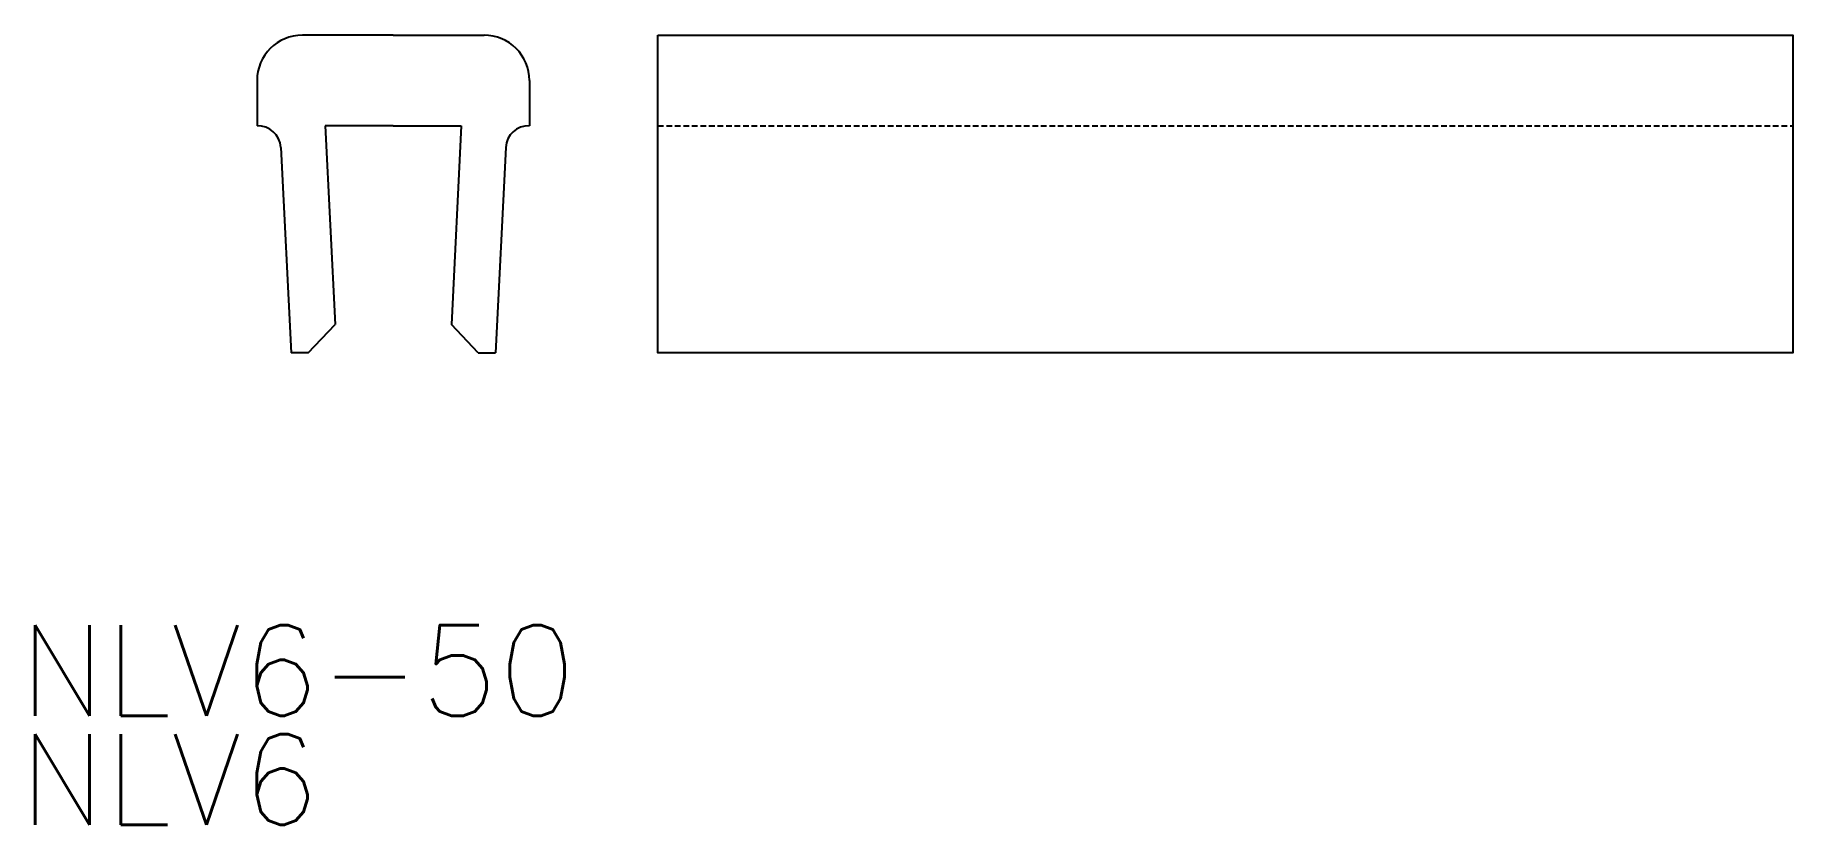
# Model space of a CAD drawing. Extents: x 20.7 to 98.1, y 35.2 to 70.
import ezdxf

# ---------------------------------------------------------------- set-up
doc = ezdxf.new("R2010")
doc.units = 0
doc.linetypes.add('HIDDEN', pattern=[0.375, 0.25, -0.125])
doc.layers.get('0').update_dxf_attribs({"linetype": 'CONTINUOUS'})
doc.styles.get("Standard").update_dxf_attribs({"font": 'txt.shx', "bigfont": 'extfont.shx'})

msp = doc.modelspace()

# ---------------------------------------------------------------- linework, layer by layer
for p, q in [((36.460065, 70), (32.460065, 70)), ((36.460065, 70), (40.460065, 70)), ((30.460065, 68), (30.460065, 66)), ((42.460065, 68), (42.460065, 66)), ((33.460065, 66), (33.897643, 57.24844)), ((36.460065, 66), (33.460065, 66)), ((36.460065, 66), (39.460065, 66)), ((39.460065, 66), (39.022487, 57.24844)), ((31.505016, 65.051005), (31.957566, 56)), ((41.415113, 65.051005), (40.962563, 56)), ((32.710065, 56), (33.897643, 57.24844)), ((40.210065, 56), (39.022487, 57.24844)), ((32.710065, 56), (31.957566, 56)), ((40.210065, 56), (40.962563, 56))]:
    msp.add_line(p, q)
at = {"color": 6, "linetype": 'HIDDEN'}
msp.add_line((48.122336, 66), (98.122336, 66), dxfattribs=at)
msp.add_lwpolyline([(48.122336, 70), (98.122336, 70), (98.122336, 56), (48.122336, 56)], close=True)
for centre, radius, start, end in [((32.460065, 68), 2, 90, 180), ((40.460065, 68), 2, 0, 90), ((30.506264, 65.001068), 1, 2.862405, 92.647948), ((42.413866, 65.001068), 1, 87.352052, 177.137595)]:
    msp.add_arc(centre, radius, start, end)

# ---------------------------------------------------------------- texts
for s, p in [('NLV6-50', (20, 40)), ('NLV6', (20, 35.2))]:
    msp.add_text(s, height=4).set_placement(p)

doc.saveas('drawing.dxf')
